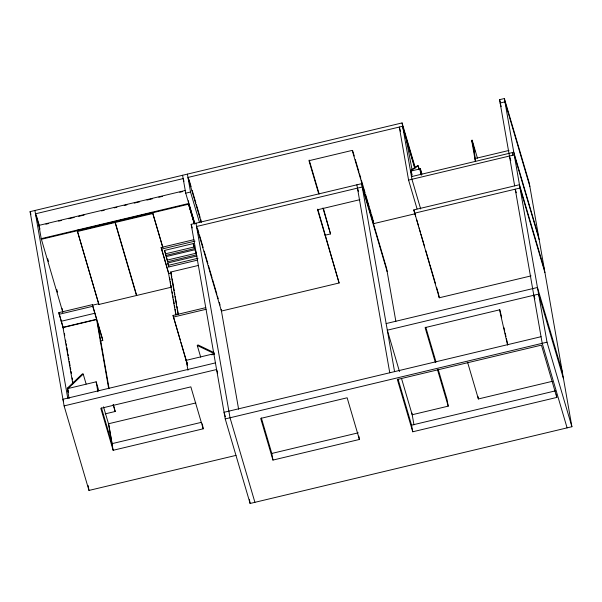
<?xml version="1.0" encoding="UTF-8"?>
<svg xmlns="http://www.w3.org/2000/svg" width="602" height="602" viewBox="0 0 602 602"><rect width="100%" height="100%" fill="white"/><g stroke="black" fill="none" stroke-linecap="round" stroke-linejoin="round"><path stroke-width="0.9" d="M68.387 391.759L67.334 388.17L82.497 373.774L83.219 374.12L86.124 383.993M68.214 389.035L68.056 388.516L83.219 374.12M200.699 357.159L197.268 345.495L197.915 344.886L214.131 352.637M410.647 170.366L417.886 165.46L419.398 169.312M411.189 170.592L418.277 165.783M235.992 455.383L88.983 490.434L64.098 405.891L30.1 211.633L402.076 122.928L415.267 167.74M514.657 185.867L499.57 99.676L504.378 98.532L529.263 183.083L571.9 426.728L250.116 503.468L225.231 418.917L191.173 224.335L361.674 183.67L386.559 268.221L395.86 321.37M185.664 190.39L38.897 225.396L41.327 239.318L78.064 230.558L77.951 229.896M45.918 224.17L48.649 223.515M58.665 221.13L61.396 220.475M68.681 218.737L74.144 217.435M78.696 216.351L84.16 215.049M101.452 210.926L104.184 210.271M114.199 207.886L116.931 207.231M124.215 205.493L126.947 204.846M134.231 203.107L139.694 201.805M146.978 200.067L152.441 198.765M158.815 197.245L162.457 196.38M179.75 192.249L182.481 191.602M194.724 223.756L185.725 193.174L190.525 192.023L187.395 174.129M78.283 230.265L152.028 212.679M194.348 223.342L188.516 203.529L188.629 204.191L151.915 212.95L151.794 212.28M77.304 230.844L114.892 221.875L136.481 295.507L98.894 304.469L77.304 230.844L98.894 304.469M152.682 212.867L152.795 213.529L115.223 222.492L115.102 221.829L152.682 212.867L162.758 247.098M77.417 231.507L115.005 222.544L114.892 221.875M475.354 161.313L471.69 140.349L472.164 140.228L477.454 158.191M411.964 176.469L411.016 171.043L420.384 168.808L421.949 174.136M508.976 150.447L474.88 158.582L475.67 161.276M411.475 176.634L513.777 152.238L538.655 236.782M417.051 208.864L408.577 180.088L514.236 154.887L539.121 239.438M359.883 199.676L317.563 209.774L339.107 282.993L221.438 311.053L196.561 226.502L362.253 186.989L387.139 271.54M175.867 314.989L168.613 273.549L161.14 247.49L193.852 239.686M161.434 249.145L195.048 241.124M165.896 255.436L165.61 253.773L194.28 246.94L194.566 248.596L165.896 255.436L164.429 250.447L193.099 243.614L194.566 248.596M196.199 253.194L196.493 254.849L167.627 261.735L167.333 260.072L196.199 253.194L195.198 249.777M197.147 255.985L167.612 263.036L168.771 266.972L197.418 260.139M168.771 266.972L168.485 265.316L198.02 258.273M531.032 275.897L439.264 297.779L413.8 209.917L519.458 184.724L544.343 269.267M414.379 213.236L520.038 188.035L544.923 272.586M178.079 314.267L170.682 272.044L198.351 265.444M325.05 235.232L330.521 233.93L323.372 208.292M318.699 193.746L308.976 160.711L352.2 150.402L373.752 223.62L414.778 213.838M168.613 273.549L171.337 272.902M72.827 383.828L62.939 327.315L58.823 312.649L92.445 304.635L102.423 338.557L102.761 340.476L100.037 341.131M92.377 305.229L98.645 303.739M115.102 221.829L136.699 295.454L171.585 287.139M59.109 314.304L92.731 306.29L92.445 304.635M61.163 321.28L94.785 313.266M62.939 327.315L96.561 319.293L92.731 306.29M62.984 327.578L96.606 319.557M187.5 365.263L173.03 315.44L205.741 307.645M173.323 317.103L206.034 309.3M69.079 398.629L67.334 388.681L96.154 381.811L98.781 390.736M187.944 370.283L186.206 360.335L214.304 353.637L197.268 345.495M211.716 354.811L214.455 354.164M215.426 362.893L62.939 399.261L63.466 401.06M386.153 323.56L537.443 287.485L562.328 372.036M64.098 405.891L216.585 369.523L217.646 373.12M105.192 413.867L115.185 411.482L113.319 404.409M195.823 402.941L108.503 423.77L113.146 450.288L203.198 428.812L202.325 423.838M541.055 336.699L224.072 412.287L225.389 416.787M111.98 443.659L201.128 422.401M225.231 418.917L547.015 342.177L504.378 98.532M438.128 369.176L447.06 399.517L448.219 406.147L412.197 414.74L401.609 378.763M467.558 362.208L478.379 398.96L552.297 381.329M358.822 436.141L359.402 439.46L272.954 460.078L271.795 453.449L358.243 432.83M556.248 394.114L556.827 397.425L412.746 431.784L411.587 425.155L555.669 390.796M67.334 388.17L68.056 388.516M418.164 166.34L419.285 169.869M529.843 186.394L504.958 101.851L500.157 102.995L501.21 106.577M499.57 99.676L500.631 103.266M509.435 156.031L510.759 160.531M516.298 192.783L515.237 189.178L542.214 343.328L567.099 427.871M563.487 378.666L538.602 294.115L387.319 330.189L399.495 371.569M533.801 295.258L534.862 298.855M547.015 342.177L571.9 426.728M556.827 397.425L541.439 345.127L397.35 379.486L412.746 431.784M471.69 140.349L473.006 144.834M473.541 146.632L474.858 151.125M420.053 169.448L419.903 168.929L420.933 174.836M414.831 167.619L402.655 126.247L187.975 177.44L201.211 222.416M403.062 128.565L414.808 168.47M412.099 170.035L406.395 139.897M400.616 131.545L399.292 127.045L408.577 180.088M411.016 171.043L412.069 174.633M420.678 208.962L411.941 179.283L402.076 122.928M413.8 209.917L415.651 216.216M416.712 219.813L418.563 226.111M419.09 227.91L420.414 232.402M420.948 234.201L424.651 246.797M425.712 250.394L429.414 262.984M429.948 264.782L435.502 283.677M436.563 287.274L438.685 294.468M425.78 327.225L436.029 362.035M435.351 362.412L425.102 327.601L499.547 309.849L507.554 345.051M437.451 369.553L448.219 406.147M352.674 150.658L354.247 156.016M355.3 159.59L358.98 172.089M359.507 173.873L360.816 178.343M361.343 180.126L363.179 186.379M363.706 188.163L365.023 192.625M365.549 194.408L369.229 206.915M369.756 208.698L371.065 213.161M371.592 214.952L372.909 219.414M357.453 188.133L358.476 191.617M398.05 379.17L411.587 425.155M309.18 160.072L319.173 194.002M322.905 208.036L330.521 233.93M317.766 209.135L339.107 282.993M359.402 439.46L347.143 397.787L260.689 418.405L272.954 460.078M261.358 417.984L271.795 453.449M188.983 179.524L191.097 186.718M192.158 190.315L195.861 202.912M196.395 204.71L200.097 217.299M200.624 219.098L201.422 221.799M190.525 192.023L199.525 222.605M183.964 181.285L183.166 178.583L35.48 213.808L39.98 229.099M197.569 228.587L198.886 233.079M199.42 234.878L203.122 247.475M204.183 251.072L207.893 263.661M208.42 265.459L212.122 278.056M212.656 279.855L216.893 294.243M217.42 296.041L218.217 298.743M219.271 302.339L220.069 305.033M194.732 223.252L188.9 203.438L41.214 238.655L62.804 312.28L62.149 308.54M188.629 204.191L194.461 224.004M188.449 203.988L194.025 222.936M191.173 224.335L192.234 227.932M193.28 243.554L194.032 246.09M196.493 254.849L194.98 249.725L166.114 256.61L167.627 261.735M254.917 502.324L230.032 417.773L195.981 223.184M164.609 250.387L165.61 253.773M166.077 255.805L167.333 260.072M170.682 272.044L171.329 274.234M167.785 262.954L168.485 265.316M152.795 213.529L162.871 247.761M161.14 247.49L168.733 273.293M173.03 315.44L180.216 339.852M180.984 342.463L187.515 364.646M186.206 360.335L187.515 364.804M203.198 428.812L190.849 386.86L100.797 408.329L113.146 450.288M102.761 340.476L97.577 322.86L109.045 388.388M113.138 404.514L115.185 411.482M103.506 406.809L108.811 424.816L112.288 444.705L101.475 407.953M36.225 214.989L39.401 225.78M47.708 258.792L48.506 261.494M56.731 289.457L57.529 292.166M30.1 211.633L30.898 214.335M58.823 312.649L63.549 328.722M67.334 388.681L68.387 392.256M499.826 309.541L501.669 317.66M503.934 327.593L504.754 331.205M505.161 333.011L505.989 336.623M506.395 338.422L507.832 344.743M512.332 152.577L512.799 155.233M472.164 140.228L475.362 158.461M477.943 396.47L478.379 398.96M420.384 168.808L421.49 175.137M438.828 295.296L439.264 297.779M411.911 413.085L413.973 424.869M373.172 220.309L373.752 223.62M361.674 183.67L394.566 371.63M356.873 184.822L389.765 372.773M221.152 309.39L238.625 409.247M249.386 499.321L250.116 503.468M188.434 200.782L188.742 202.55M182.587 175.272L185.725 193.174M171.495 275.152L171.811 276.988M172.134 278.824L174.226 290.758M174.542 292.595L174.866 294.431M175.19 296.267L176.634 304.529M176.958 306.365L177.274 308.201M177.598 310.038L178.403 314.628M169.704 278.004L170.027 279.847M170.351 281.691L170.675 283.534M170.998 285.371L171.314 287.214M172.119 291.82L172.443 293.663M172.766 295.499L173.09 297.343M173.414 299.186L174.219 303.792M174.542 305.628L174.858 307.471M175.182 309.315L175.506 311.159M175.829 312.995L176.153 314.838M136.579 294.792L136.699 295.454M136.368 294.845L136.481 295.507M96.561 319.293L108.706 388.719M96.154 381.811L97.893 391.759M64.444 333.643L64.768 335.495M65.573 340.107L65.896 341.951M66.22 343.802L66.544 345.646M66.867 347.489L67.672 352.102M67.996 353.953L68.319 355.797M68.643 357.641L68.967 359.484M69.29 361.335L70.095 365.948M70.419 367.792L70.743 369.636M71.066 371.487L71.39 373.33M72.195 377.943L72.518 379.794M72.842 381.638L73.166 383.482M88.11 485.468L88.983 490.434M34.901 210.489L67.74 398.118"/></g></svg>
